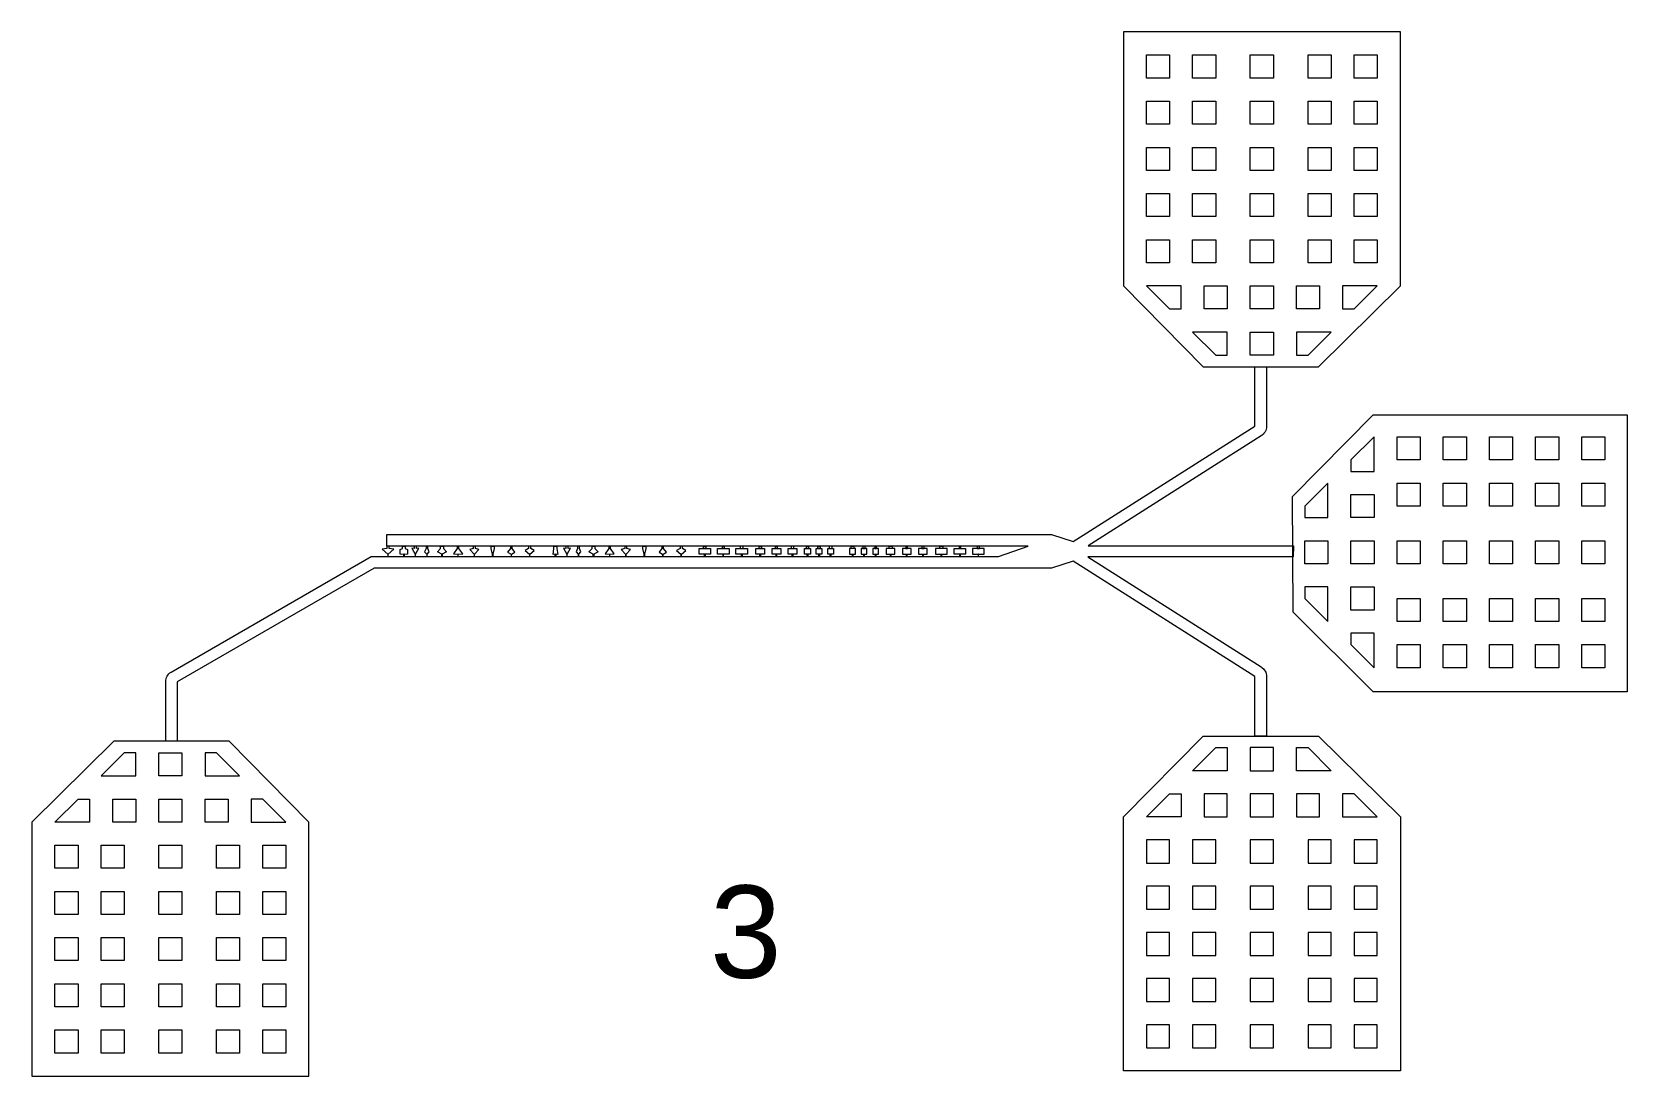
# Model space of a CAD drawing. Extents: x 1000 to 49000, y 2919 to 77300.
# Drawn here: x 35032 to 48852, y 15989 to 25034 of the extents above; entities that cross this region are included whole.
import ezdxf

# ---------------------------------------------------------------- set-up
doc = ezdxf.new("R2010")
doc.units = 13
doc.layers.add('Inner', color=4, linetype='Continuous', lineweight=0, true_color=0x00ffff)
doc.layers.add('Outer', color=1, linetype='Continuous', lineweight=0, true_color=0xff0000)
doc.styles.add('textstyle69', font='')
doc.styles.get('textstyle69').set_extended_font_data('Arial')

msp = doc.modelspace()

# ---------------------------------------------------------------- linework, layer by layer
at = {"layer": 'Inner'}
for p, q in [((46888.03, 22834.14), (46888.03, 22834.14)), ((46888.03, 22834.14), (46888.03, 22834.14)), ((46660.02, 19326.49), (46660.02, 19326.49)), ((46088.03, 18934.49), (46088.03, 18934.49)), ((35831.92, 18889.39), (35831.92, 18889.39)), ((46888.03, 18234.49), (46888.03, 18234.49))]:
    msp.add_line(p, q, dxfattribs=at)
for points in [[(46888.03, 25034.14), (44488.03, 25034.14), (44488.03, 22834.14), (45178.03, 22134.14), (46178.03, 22134.14), (46888.03, 22834.14), (46888.03, 25034.14)], [(45959.26, 20008.5), (45952.26, 21008.5), (46652.26, 21718.5), (46652.26, 21718.5), (48852.26, 21718.5), (48852.26, 19318.5), (46652.26, 19318.5), (45959.26, 20008.5)], [(38114.93, 20509.32), (38114.93, 20489.32), (38117.93, 20489.32), (38117.93, 20509.32), (38166.78, 20554.32), (38126.43, 20559.32), (38126.43, 20579.32), (38106.43, 20579.32), (38106.43, 20559.32), (38066.08, 20554.32), (38114.93, 20509.32)], [(38256.13, 20509.32), (38256.13, 20489.32), (38253.13, 20489.32), (38253.13, 20509.32), (38235.01, 20506.52), (38222.54, 20510.6), (38222.54, 20550.6), (38242.13, 20559.32), (38242.13, 20579.32), (38267.13, 20579.32), (38267.13, 20559.32), (38286.72, 20550.6), (38286.72, 20510.6), (38274.24, 20506.52), (38256.13, 20509.32)], [(38344.63, 20559.32), (38324.63, 20561.88), (38353.14, 20509.32), (38353.14, 20489.32), (38356.14, 20489.32), (38356.14, 20509.32), (38384.63, 20561.88), (38364.63, 20559.32), (38364.63, 20579.32), (38344.63, 20579.32), (38344.63, 20559.32)], [(38447.13, 20559.32), (38434.63, 20531.88), (38453.1, 20509.32), (38453.1, 20489.32), (38456.1, 20489.32), (38456.1, 20509.32), (38474.63, 20531.88), (38462.13, 20559.32), (38462.13, 20579.22), (38462.13, 20579.32), (38447.13, 20579.32), (38447.13, 20559.32)], [(38597.13, 20559.32), (38624.63, 20531.88), (38586.13, 20509.32), (38586.13, 20489.32), (38583.13, 20489.32), (38583.13, 20509.32), (38544.63, 20531.88), (38572.13, 20559.32), (38572.13, 20579.32), (38597.13, 20579.32), (38597.13, 20559.32)], [(38732.13, 20579.22), (38732.13, 20579.32), (38717.13, 20579.32), (38717.13, 20559.32), (38684.63, 20511.88), (38723.02, 20509.32), (38723.02, 20489.32), (38726.02, 20489.32), (38726.02, 20509.32), (38764.63, 20511.88), (38732.13, 20559.32), (38732.13, 20579.22)], [(38874.63, 20579.32), (38854.63, 20579.32), (38854.63, 20559.32), (38824.63, 20551.88), (38863.11, 20509.32), (38863.11, 20489.32), (38866.11, 20489.32), (38866.11, 20509.32), (38904.63, 20551.88), (38874.63, 20559.32), (38874.63, 20579.32)], [(39037.13, 20559.32), (39026.09, 20509.32), (39026.09, 20489.32), (39023.09, 20489.32), (39023.09, 20509.32), (39012.13, 20559.32), (39012.13, 20579.32), (39037.13, 20579.32), (39037.13, 20559.32)], [(39177.13, 20559.32), (39152.13, 20526.75), (39183.12, 20509.32), (39183.12, 20489.32), (39186.12, 20489.32), (39186.12, 20509.32), (39217.13, 20526.75), (39192.13, 20559.32), (39192.13, 20579.22), (39192.13, 20579.32), (39177.13, 20579.32), (39177.13, 20559.32)], [(39354.63, 20579.32), (39334.63, 20579.32), (39334.63, 20559.32), (39304.63, 20541.88), (39343.13, 20509.32), (39343.13, 20489.32), (39346.13, 20489.32), (39346.13, 20509.32), (39384.63, 20541.88), (39354.63, 20559.32), (39354.63, 20579.32)], [(39555.17, 20579.32), (39580.17, 20579.32), (39580.17, 20559.32), (39587.28, 20506.52), (39570.17, 20509.32), (39570.17, 20489.32), (39565.17, 20489.32), (39565.17, 20509.32), (39548.06, 20506.52), (39555.17, 20559.32), (39555.17, 20579.32)], [(39637.67, 20561.88), (39665.17, 20509.32), (39665.17, 20489.32), (39670.17, 20489.32), (39670.17, 20509.32), (39697.67, 20561.88), (39677.67, 20559.32), (39677.67, 20579.32), (39657.67, 20579.32), (39657.67, 20559.32), (39637.67, 20561.88)], [(39775.17, 20579.22), (39775.17, 20579.32), (39760.17, 20579.32), (39760.17, 20559.32), (39747.67, 20531.88), (39765.17, 20509.32), (39765.17, 20489.32), (39770.17, 20489.32), (39770.17, 20509.32), (39787.67, 20531.88), (39775.17, 20559.32), (39775.17, 20579.22)], [(39885.17, 20579.32), (39910.17, 20579.32), (39910.17, 20559.32), (39937.67, 20531.88), (39900.17, 20509.32), (39900.17, 20489.32), (39895.17, 20489.32), (39895.17, 20509.32), (39857.67, 20531.88), (39885.17, 20559.32), (39885.17, 20579.32)], [(40030.17, 20559.32), (39997.67, 20511.88), (40035.17, 20509.32), (40035.17, 20489.32), (40040.17, 20489.32), (40040.17, 20509.32), (40077.67, 20511.88), (40045.17, 20559.32), (40045.17, 20579.22), (40045.17, 20579.32), (40030.17, 20579.32), (40030.17, 20559.32)], [(40187.67, 20579.32), (40167.67, 20579.32), (40167.67, 20559.32), (40137.67, 20551.88), (40175.17, 20509.32), (40175.17, 20489.32), (40180.17, 20489.32), (40180.17, 20509.32), (40217.67, 20551.88), (40187.67, 20559.32), (40187.67, 20579.32)], [(40325.17, 20579.32), (40350.17, 20579.32), (40350.17, 20559.32), (40340.17, 20509.32), (40340.17, 20489.32), (40335.17, 20489.32), (40335.17, 20509.32), (40325.17, 20559.32), (40325.17, 20579.32)], [(40490.17, 20579.32), (40490.17, 20559.32), (40465.17, 20526.75), (40495.17, 20509.32), (40495.17, 20489.32), (40500.17, 20489.32), (40500.17, 20509.32), (40530.17, 20526.75), (40505.17, 20559.32), (40505.17, 20579.22), (40505.17, 20579.32), (40490.17, 20579.32)], [(40667.67, 20579.32), (40647.67, 20579.32), (40647.67, 20559.32), (40617.67, 20541.88), (40655.17, 20509.32), (40655.17, 20489.32), (40660.17, 20489.32), (40660.17, 20509.32), (40697.67, 20541.88), (40667.67, 20559.32), (40667.67, 20579.32)], [(40911.63, 20559.32), (40911.63, 20509.32), (40811.63, 20509.32), (40811.63, 20559.32), (40911.63, 20559.32)], [(40851.63, 20579.32), (40871.63, 20579.32), (40871.63, 20559.32), (40851.63, 20559.32), (40851.63, 20579.32)], [(40864.13, 20489.32), (40859.13, 20489.32), (40859.13, 20509.32), (40864.13, 20509.32), (40864.13, 20489.32)], [(41071.63, 20559.32), (41071.63, 20509.32), (40971.63, 20509.32), (40971.63, 20559.32), (41071.63, 20559.32)], [(41014.13, 20579.22), (41014.13, 20579.32), (41029.13, 20579.32), (41029.13, 20559.32), (41014.13, 20559.32), (41014.13, 20579.22)], [(41019.13, 20489.32), (41024.13, 20489.32), (41024.13, 20509.32), (41019.13, 20509.32), (41019.13, 20489.32)], [(41231.63, 20509.32), (41131.63, 20509.32), (41131.63, 20559.32), (41231.63, 20559.32), (41231.63, 20509.32)], [(41194.13, 20579.32), (41169.13, 20579.32), (41169.13, 20559.32), (41194.13, 20559.32), (41194.13, 20579.32)], [(41184.13, 20489.32), (41179.13, 20489.32), (41179.13, 20509.32), (41184.13, 20509.32), (41184.13, 20489.32)], [(41379.13, 20509.32), (41304.13, 20509.32), (41304.13, 20559.32), (41379.13, 20559.32), (41379.13, 20509.32)], [(41351.63, 20559.32), (41331.63, 20559.32), (41331.63, 20579.32), (41351.63, 20579.32), (41351.63, 20559.32)], [(41344.13, 20489.32), (41339.13, 20489.32), (41339.13, 20509.32), (41344.13, 20509.32), (41344.13, 20489.32)], [(41519.13, 20559.32), (41519.13, 20509.32), (41444.13, 20509.32), (41444.13, 20559.32), (41519.13, 20559.32)], [(41474.13, 20579.22), (41474.13, 20579.32), (41489.13, 20579.32), (41489.13, 20559.32), (41474.13, 20559.32), (41474.13, 20579.22)], [(41484.13, 20489.32), (41479.13, 20489.32), (41479.13, 20509.32), (41484.13, 20509.32), (41484.13, 20489.32)], [(41659.13, 20559.32), (41659.13, 20509.32), (41584.13, 20509.32), (41584.13, 20559.32), (41659.13, 20559.32)], [(41634.13, 20579.32), (41609.13, 20579.32), (41609.13, 20559.32), (41634.13, 20559.32), (41634.13, 20579.32)], [(41624.13, 20489.32), (41619.13, 20489.32), (41619.13, 20509.32), (41624.13, 20509.32), (41624.13, 20489.32)], [(41776.63, 20559.32), (41776.63, 20509.32), (41726.63, 20509.32), (41726.63, 20559.32), (41776.63, 20559.32)], [(41759.13, 20559.32), (41744.13, 20559.32), (41744.13, 20579.22), (41744.13, 20579.32), (41759.13, 20579.32), (41759.13, 20559.32)], [(41754.13, 20489.32), (41749.13, 20489.32), (41749.13, 20509.32), (41754.13, 20509.32), (41754.13, 20489.32)], [(41876.63, 20559.32), (41876.63, 20509.32), (41826.63, 20509.32), (41826.63, 20559.32), (41876.63, 20559.32)], [(41861.63, 20559.32), (41841.63, 20559.32), (41841.63, 20579.32), (41861.63, 20579.32), (41861.63, 20559.32)], [(41854.13, 20489.32), (41849.13, 20489.32), (41849.13, 20509.32), (41854.13, 20509.32), (41854.13, 20489.32)], [(41976.63, 20509.32), (41926.63, 20509.32), (41926.63, 20559.32), (41976.63, 20559.32), (41976.63, 20509.32)], [(41964.13, 20579.32), (41939.13, 20579.32), (41939.13, 20559.32), (41964.13, 20559.32), (41964.13, 20579.32)], [(41954.13, 20489.32), (41949.13, 20489.32), (41949.13, 20509.32), (41954.13, 20509.32), (41954.13, 20489.32)], [(42116.63, 20559.32), (42116.63, 20509.32), (42166.63, 20509.32), (42166.63, 20559.32), (42116.63, 20559.32)], [(42154.13, 20559.32), (42129.13, 20559.32), (42129.13, 20579.32), (42154.13, 20579.32), (42154.13, 20559.32)], [(42143.31, 20489.32), (42140.31, 20489.32), (42140.31, 20509.32), (42143.31, 20509.32), (42143.31, 20489.32)], [(42266.63, 20559.32), (42216.63, 20559.32), (42216.63, 20509.32), (42266.63, 20509.32), (42266.63, 20559.32)], [(42251.63, 20579.32), (42231.63, 20579.32), (42231.63, 20559.32), (42251.63, 20559.32), (42251.63, 20579.32)], [(42243.28, 20489.32), (42240.28, 20489.32), (42240.28, 20509.32), (42243.28, 20509.32), (42243.28, 20489.32)], [(42316.63, 20559.32), (42316.63, 20509.32), (42366.63, 20509.32), (42366.63, 20559.32), (42316.63, 20559.32)], [(42334.13, 20559.32), (42349.13, 20559.32), (42349.13, 20579.22), (42349.13, 20579.32), (42334.13, 20579.32), (42334.13, 20559.32)], [(42343.18, 20489.32), (42340.18, 20489.32), (42340.18, 20509.32), (42343.18, 20509.32), (42343.18, 20489.32)], [(42434.13, 20559.32), (42434.13, 20509.32), (42509.13, 20509.32), (42509.13, 20559.32), (42434.13, 20559.32)], [(42484.13, 20559.32), (42459.13, 20559.32), (42459.13, 20579.32), (42484.13, 20579.32), (42484.13, 20559.32)], [(42473.09, 20489.32), (42470.09, 20489.32), (42470.09, 20509.32), (42473.09, 20509.32), (42473.09, 20489.32)], [(42574.13, 20559.32), (42574.13, 20509.32), (42649.13, 20509.32), (42649.13, 20559.32), (42574.13, 20559.32)], [(42619.13, 20579.22), (42619.13, 20579.32), (42604.13, 20579.32), (42604.13, 20559.32), (42619.13, 20559.32), (42619.13, 20579.22)], [(42612.88, 20489.32), (42609.88, 20489.32), (42609.88, 20509.32), (42612.88, 20509.32), (42612.88, 20489.32)], [(42714.13, 20559.32), (42714.13, 20509.32), (42789.13, 20509.32), (42789.13, 20559.32), (42714.13, 20559.32)], [(42761.63, 20579.32), (42741.63, 20579.32), (42741.63, 20559.32), (42761.63, 20559.32), (42761.63, 20579.32)], [(42752.74, 20489.32), (42749.74, 20489.32), (42749.74, 20509.32), (42752.74, 20509.32), (42752.74, 20489.32)], [(42861.63, 20559.32), (42861.63, 20509.32), (42961.63, 20509.32), (42961.63, 20559.32), (42861.63, 20559.32)], [(42924.13, 20559.32), (42899.13, 20559.32), (42899.13, 20579.32), (42924.13, 20579.32), (42924.13, 20559.32)], [(42913.01, 20489.32), (42910.01, 20489.32), (42910.01, 20509.32), (42913.01, 20509.32), (42913.01, 20489.32)], [(43121.49, 20509.32), (43021.49, 20509.32), (43021.49, 20559.32), (43121.49, 20559.32), (43121.49, 20509.32)], [(43079.13, 20579.22), (43079.13, 20579.32), (43064.13, 20579.32), (43064.13, 20559.32), (43079.13, 20559.32), (43079.13, 20579.22)], [(43072.99, 20489.32), (43069.99, 20489.32), (43069.99, 20509.32), (43072.99, 20509.32), (43072.99, 20489.32)], [(43181.63, 20559.32), (43181.63, 20509.32), (43281.63, 20509.32), (43281.63, 20559.32), (43181.63, 20559.32)], [(43221.63, 20559.32), (43241.63, 20559.32), (43241.63, 20579.32), (43221.63, 20579.32), (43221.63, 20559.32)], [(43230.22, 20489.32), (43233.22, 20489.32), (43233.22, 20509.32), (43230.22, 20509.32), (43230.22, 20489.32)], [(45178.03, 18934.49), (46178.03, 18934.49), (46888.03, 18234.49), (46888.03, 18234.49), (46888.03, 16034.49), (44488.03, 16034.49), (44488.03, 18234.49), (45178.03, 18934.49)], [(36741.92, 18889.39), (35741.92, 18889.39), (35031.92, 18189.39), (35031.92, 18189.39), (35031.92, 18189.39), (35031.92, 15989.39), (37431.92, 15989.39), (37431.92, 18189.39), (36741.92, 18889.39)]]:
    msp.add_lwpolyline(points, dxfattribs=at)
msp.add_lwpolyline([(44182.47, 20583.09), (45961.97, 20583.09), (45960.38, 20486.58), (44180.88, 20486.58), (45681.65, 19534.32, -0.25677565), (45728.07, 19449.88), (45728.07, 18934.49), (45628.07, 18934.49), (45628.07, 19449.88), (44052.07, 20449.88), (43866.28, 20389.32), (42086.78, 20389.32), (40816.78, 20389.32), (39546.78, 20389.32), (37998.39, 20389.32), (36291.82, 19404.02), (36291.88, 18889.39), (36191.88, 18889.39), (36191.88, 19404.78, -0.25677565), (36238.3, 19489.22), (37970.43, 20489.32), (39546.78, 20489.32), (40816.78, 20489.32), (42086.78, 20489.32), (42378.25, 20489.32), (43406.48, 20489.32), (43663.36, 20579.32), (43499.08, 20579.32), (42086.78, 20579.32), (40816.78, 20579.32), (39546.78, 20579.32), (38106.43, 20579.32), (38106.43, 20679.32), (39546.78, 20679.32), (40816.78, 20679.32), (42086.78, 20679.32), (43499.08, 20679.32), (43663.36, 20679.32), (43866.28, 20679.32), (44052.07, 20618.75), (45628.07, 21618.75), (45628.07, 22134.14), (45728.07, 22134.14), (45728.07, 21618.75, -0.25677565), (45681.65, 21534.32), (44182.52, 20583.09)], format="xyb", dxfattribs=at)
at = {"layer": 'Outer'}
for points in [[(44888.03, 24634.14), (44688.03, 24634.14), (44688.03, 24834.14), (44888.03, 24834.14), (44888.03, 24634.14)], [(45288.03, 24834.14), (45288.03, 24634.14), (45088.03, 24634.14), (45088.03, 24834.14), (45288.03, 24834.14)], [(45788.03, 24834.14), (45788.03, 24634.14), (45588.03, 24634.14), (45588.03, 24834.14), (45788.03, 24834.14)], [(46088.03, 24834.14), (46288.03, 24834.14), (46288.03, 24634.14), (46088.03, 24634.14), (46088.03, 24834.14)], [(46688.03, 24834.14), (46688.03, 24634.14), (46488.03, 24634.14), (46488.03, 24834.14), (46688.03, 24834.14)], [(44888.03, 24434.14), (44888.03, 24234.14), (44688.03, 24234.14), (44688.03, 24434.14), (44888.03, 24434.14)], [(45288.03, 24434.14), (45288.03, 24234.14), (45088.03, 24234.14), (45088.03, 24434.14), (45288.03, 24434.14)], [(45788.03, 24434.14), (45788.03, 24234.14), (45588.03, 24234.14), (45588.03, 24434.14), (45788.03, 24434.14)], [(46288.03, 24434.14), (46288.03, 24234.14), (46088.03, 24234.14), (46088.03, 24434.14), (46288.03, 24434.14)], [(46688.03, 24434.14), (46688.03, 24234.14), (46488.03, 24234.14), (46488.03, 24434.14), (46688.03, 24434.14)], [(44888.03, 24034.14), (44888.03, 23834.14), (44688.03, 23834.14), (44688.03, 24034.14), (44888.03, 24034.14)], [(45288.03, 24034.14), (45288.03, 23834.14), (45088.03, 23834.14), (45088.03, 24034.14), (45288.03, 24034.14)], [(45588.03, 24034.14), (45788.03, 24034.14), (45788.03, 23834.14), (45588.03, 23834.14), (45588.03, 24034.14)], [(46288.03, 24034.14), (46288.03, 23834.14), (46088.03, 23834.14), (46088.03, 24034.14), (46288.03, 24034.14)], [(46688.03, 24034.14), (46688.03, 23834.14), (46488.03, 23834.14), (46488.03, 24034.14), (46688.03, 24034.14)], [(44888.03, 23634.14), (44888.03, 23434.14), (44688.03, 23434.14), (44688.03, 23634.14), (44888.03, 23634.14)], [(45288.03, 23434.14), (45088.03, 23434.14), (45088.03, 23634.14), (45288.03, 23634.14), (45288.03, 23434.14)], [(45788.03, 23634.14), (45788.03, 23434.14), (45588.03, 23434.14), (45588.03, 23634.14), (45788.03, 23634.14)], [(46288.03, 23634.14), (46288.03, 23434.14), (46088.03, 23434.14), (46088.03, 23634.14), (46288.03, 23634.14)], [(46688.03, 23634.14), (46688.03, 23434.14), (46488.03, 23434.14), (46488.03, 23634.14), (46688.03, 23634.14)], [(44888.03, 23234.14), (44888.03, 23034.14), (44688.03, 23034.14), (44688.03, 23234.14), (44888.03, 23234.14)], [(45288.03, 23234.14), (45288.03, 23034.14), (45088.03, 23034.14), (45088.03, 23234.14), (45288.03, 23234.14)], [(45588.03, 23234.14), (45788.03, 23234.14), (45788.03, 23034.14), (45588.03, 23034.14), (45588.03, 23234.14)], [(46288.03, 23234.14), (46288.03, 23034.14), (46088.03, 23034.14), (46088.03, 23234.14), (46288.03, 23234.14)], [(46488.03, 23234.14), (46688.03, 23234.14), (46688.03, 23034.14), (46488.03, 23034.14), (46488.03, 23234.14)], [(44888.03, 22834.14), (44688.03, 22834.14), (44888.03, 22634.14), (44988.03, 22634.14), (44988.03, 22834.14), (44888.03, 22834.14)], [(45388.03, 22634.14), (45188.03, 22634.14), (45188.03, 22834.14), (45388.03, 22834.14), (45388.03, 22634.14)], [(45788.03, 22634.14), (45588.03, 22634.14), (45588.03, 22834.14), (45788.03, 22834.14), (45788.03, 22634.14)], [(46188.03, 22834.14), (46188.03, 22634.14), (45988.03, 22634.14), (45988.03, 22834.14), (46188.03, 22834.14)], [(46388.03, 22634.14), (46488.03, 22634.14), (46688.03, 22834.14), (46388.03, 22834.14), (46388.03, 22634.14)], [(45288.03, 22234.14), (45388.03, 22234.14), (45388.03, 22434.14), (45088.03, 22434.14), (45288.03, 22234.14)], [(45588.03, 22434.14), (45788.03, 22434.14), (45788.03, 22234.14), (45588.03, 22234.14), (45588.03, 22434.14)], [(45988.03, 22434.14), (45988.03, 22234.14), (46088.03, 22234.14), (46288.03, 22434.14), (45988.03, 22434.14)], [(46460.02, 21226.49), (46660.02, 21226.49), (46660.02, 21326.49), (46660.02, 21526.49), (46460.02, 21326.49), (46460.02, 21226.49)], [(47060.02, 21526.49), (47060.02, 21326.49), (46860.02, 21326.49), (46860.02, 21526.49), (47060.02, 21526.49)], [(47260.02, 21526.49), (47460.02, 21526.49), (47460.02, 21326.49), (47260.02, 21326.49), (47260.02, 21526.49)], [(47860.02, 21526.49), (47860.02, 21326.49), (47660.02, 21326.49), (47660.02, 21526.49), (47860.02, 21526.49)], [(48060.02, 21326.49), (48060.02, 21526.49), (48260.02, 21526.49), (48260.02, 21326.49), (48060.02, 21326.49)], [(48460.02, 21326.49), (48460.02, 21526.49), (48660.02, 21526.49), (48660.02, 21326.49), (48460.02, 21326.49)], [(46260.02, 20826.49), (46260.02, 21126.49), (46060.02, 20926.49), (46060.02, 20826.49), (46260.02, 20826.49)], [(46460.02, 21026.49), (46660.02, 21026.49), (46660.02, 20826.49), (46460.02, 20826.49), (46460.02, 21026.49)], [(47060.02, 21126.49), (47060.02, 20926.49), (46860.02, 20926.49), (46860.02, 21126.49), (47060.02, 21126.49)], [(47260.02, 20926.49), (47260.02, 21126.49), (47460.02, 21126.49), (47460.02, 20926.49), (47260.02, 20926.49)], [(47860.02, 21126.49), (47860.02, 20926.49), (47660.02, 20926.49), (47660.02, 21126.49), (47860.02, 21126.49)], [(48060.02, 20926.49), (48060.02, 21126.49), (48260.02, 21126.49), (48260.02, 20926.49), (48060.02, 20926.49)], [(48460.02, 20926.49), (48460.02, 21126.49), (48660.02, 21126.49), (48660.02, 20926.49), (48460.02, 20926.49)], [(46260.02, 20626.49), (46260.02, 20426.49), (46060.02, 20426.49), (46060.02, 20626.49), (46260.02, 20626.49)], [(46460.02, 20626.49), (46660.02, 20626.49), (46660.02, 20426.49), (46460.02, 20426.49), (46460.02, 20626.49)], [(47060.02, 20626.49), (47060.02, 20426.49), (46860.02, 20426.49), (46860.02, 20626.49), (47060.02, 20626.49)], [(47260.02, 20626.49), (47460.02, 20626.49), (47460.02, 20426.49), (47260.02, 20426.49), (47260.02, 20626.49)], [(47860.02, 20626.49), (47860.02, 20426.49), (47660.02, 20426.49), (47660.02, 20626.49), (47860.02, 20626.49)], [(48060.02, 20426.49), (48060.02, 20626.49), (48260.02, 20626.49), (48260.02, 20426.49), (48060.02, 20426.49)], [(48660.02, 20626.49), (48660.02, 20426.49), (48460.02, 20426.49), (48460.02, 20626.49), (48660.02, 20626.49)], [(46060.02, 20226.49), (46060.02, 20126.49), (46260.02, 19926.49), (46260.02, 20226.49), (46060.02, 20226.49)], [(46460.02, 20226.49), (46660.02, 20226.49), (46660.02, 20026.49), (46460.02, 20026.49), (46460.02, 20226.49)], [(47060.02, 19926.49), (46860.02, 19926.49), (46860.02, 20126.49), (47060.02, 20126.49), (47060.02, 19926.49)], [(47260.02, 20126.49), (47460.02, 20126.49), (47460.02, 19926.49), (47260.02, 19926.49), (47260.02, 20126.49)], [(47860.02, 20126.49), (47860.02, 19926.49), (47660.02, 19926.49), (47660.02, 20126.49), (47860.02, 20126.49)], [(48060.02, 19926.49), (48060.02, 20126.49), (48260.02, 20126.49), (48260.02, 19926.49), (48060.02, 19926.49)], [(48660.02, 20126.49), (48660.02, 19926.49), (48460.02, 19926.49), (48460.02, 20126.49), (48660.02, 20126.49)], [(46460.02, 19826.49), (46460.02, 19726.49), (46660.02, 19526.49), (46660.02, 19826.49), (46460.02, 19826.49)], [(47060.02, 19526.49), (46860.02, 19526.49), (46860.02, 19726.49), (47060.02, 19726.49), (47060.02, 19526.49)], [(47260.02, 19526.49), (47260.02, 19726.49), (47460.02, 19726.49), (47460.02, 19526.49), (47260.02, 19526.49)], [(47860.02, 19726.49), (47860.02, 19526.49), (47660.02, 19526.49), (47660.02, 19726.49), (47860.02, 19726.49)], [(48260.02, 19726.49), (48260.02, 19526.49), (48060.02, 19526.49), (48060.02, 19726.49), (48260.02, 19726.49)], [(48660.02, 19726.49), (48660.02, 19526.49), (48460.02, 19526.49), (48460.02, 19726.49), (48660.02, 19726.49)], [(45388.03, 18834.49), (45388.03, 18634.49), (45088.03, 18634.49), (45288.03, 18834.49), (45388.03, 18834.49)], [(45588.03, 18834.49), (45588.03, 18634.49), (45788.03, 18634.49), (45788.03, 18834.49), (45588.03, 18834.49)], [(46088.03, 18834.49), (46288.03, 18634.49), (45988.03, 18634.49), (45988.03, 18834.49), (46088.03, 18834.49)], [(35931.92, 18589.39), (35931.92, 18789.39), (35831.92, 18789.39), (35631.92, 18589.39), (35931.92, 18589.39)], [(36331.92, 18589.39), (36131.92, 18589.39), (36131.92, 18789.39), (36331.92, 18789.39), (36331.92, 18589.39)], [(36531.92, 18589.39), (36831.92, 18589.39), (36631.92, 18789.39), (36531.92, 18789.39), (36531.92, 18589.39)], [(35431.92, 18389.39), (35531.92, 18389.39), (35531.92, 18189.39), (35231.92, 18189.39), (35431.92, 18389.39)], [(35731.92, 18389.39), (35931.92, 18389.39), (35931.92, 18189.39), (35731.92, 18189.39), (35731.92, 18389.39)], [(36131.92, 18389.39), (36331.92, 18389.39), (36331.92, 18189.39), (36131.92, 18189.39), (36131.92, 18389.39)], [(36531.92, 18389.39), (36731.92, 18389.39), (36731.92, 18189.39), (36531.92, 18189.39), (36531.92, 18389.39)], [(36931.92, 18389.39), (36931.92, 18189.39), (37031.92, 18189.39), (37231.92, 18189.39), (37031.92, 18389.39), (36931.92, 18389.39)], [(44988.03, 18434.49), (44988.03, 18234.49), (44888.03, 18234.49), (44688.03, 18234.49), (44888.03, 18434.49), (44988.03, 18434.49)], [(45188.03, 18434.49), (45188.03, 18234.49), (45388.03, 18234.49), (45388.03, 18434.49), (45188.03, 18434.49)], [(45588.03, 18434.49), (45588.03, 18234.49), (45788.03, 18234.49), (45788.03, 18434.49), (45588.03, 18434.49)], [(45988.03, 18434.49), (45988.03, 18234.49), (46188.03, 18234.49), (46188.03, 18434.49), (45988.03, 18434.49)], [(46488.03, 18434.49), (46388.03, 18434.49), (46388.03, 18234.49), (46688.03, 18234.49), (46488.03, 18434.49)], [(35431.92, 17789.39), (35231.92, 17789.39), (35231.92, 17989.39), (35431.92, 17989.39), (35431.92, 17789.39)], [(35831.92, 17989.39), (35831.92, 17789.39), (35631.92, 17789.39), (35631.92, 17989.39), (35831.92, 17989.39)], [(36331.92, 17789.39), (36131.92, 17789.39), (36131.92, 17989.39), (36331.92, 17989.39), (36331.92, 17789.39)], [(36831.92, 17989.39), (36831.92, 17789.39), (36631.92, 17789.39), (36631.92, 17989.39), (36831.92, 17989.39)], [(37031.92, 17989.39), (37231.92, 17989.39), (37231.92, 17789.39), (37031.92, 17789.39), (37031.92, 17989.39)], [(44688.03, 18034.49), (44688.03, 17834.49), (44888.03, 17834.49), (44888.03, 18034.49), (44688.03, 18034.49)], [(45088.03, 18034.49), (45088.03, 17834.49), (45288.03, 17834.49), (45288.03, 18034.49), (45088.03, 18034.49)], [(45588.03, 17834.49), (45788.03, 17834.49), (45788.03, 18034.49), (45588.03, 18034.49), (45588.03, 17834.49)], [(46088.03, 18034.49), (46088.03, 17834.49), (46288.03, 17834.49), (46288.03, 18034.49), (46088.03, 18034.49)], [(46488.03, 18034.49), (46488.03, 17834.49), (46688.03, 17834.49), (46688.03, 18034.49), (46488.03, 18034.49)], [(35431.92, 17589.39), (35431.92, 17389.39), (35231.92, 17389.39), (35231.92, 17589.39), (35431.92, 17589.39)], [(35631.92, 17589.39), (35831.92, 17589.39), (35831.92, 17389.39), (35631.92, 17389.39), (35631.92, 17589.39)], [(36131.92, 17589.39), (36331.92, 17589.39), (36331.92, 17389.39), (36131.92, 17389.39), (36131.92, 17589.39)], [(36831.92, 17589.39), (36831.92, 17389.39), (36631.92, 17389.39), (36631.92, 17589.39), (36831.92, 17589.39)], [(37031.92, 17589.39), (37231.92, 17589.39), (37231.92, 17389.39), (37031.92, 17389.39), (37031.92, 17589.39)], [(44688.03, 17634.49), (44688.03, 17434.49), (44888.03, 17434.49), (44888.03, 17634.49), (44688.03, 17634.49)], [(45288.03, 17634.49), (45088.03, 17634.49), (45088.03, 17434.49), (45288.03, 17434.49), (45288.03, 17634.49)], [(45588.03, 17634.49), (45588.03, 17434.49), (45788.03, 17434.49), (45788.03, 17634.49), (45588.03, 17634.49)], [(46288.03, 17634.49), (46088.03, 17634.49), (46088.03, 17434.49), (46288.03, 17434.49), (46288.03, 17634.49)], [(46488.03, 17634.49), (46488.03, 17434.49), (46688.03, 17434.49), (46688.03, 17634.49), (46488.03, 17634.49)], [(35431.92, 17189.39), (35431.92, 16989.39), (35231.92, 16989.39), (35231.92, 17189.39), (35431.92, 17189.39)], [(35831.92, 17189.39), (35831.92, 16989.39), (35631.92, 16989.39), (35631.92, 17189.39), (35831.92, 17189.39)], [(36331.92, 17189.39), (36331.92, 16989.39), (36131.92, 16989.39), (36131.92, 17189.39), (36331.92, 17189.39)], [(36831.92, 17189.39), (36831.92, 16989.39), (36631.92, 16989.39), (36631.92, 17189.39), (36831.92, 17189.39)], [(37231.92, 17189.39), (37231.92, 16989.39), (37031.92, 16989.39), (37031.92, 17189.39), (37231.92, 17189.39)], [(44688.03, 17234.49), (44688.03, 17034.49), (44888.03, 17034.49), (44888.03, 17234.49), (44688.03, 17234.49)], [(45088.03, 17234.49), (45088.03, 17034.49), (45288.03, 17034.49), (45288.03, 17234.49), (45088.03, 17234.49)], [(45588.03, 17234.49), (45588.03, 17034.49), (45788.03, 17034.49), (45788.03, 17234.49), (45588.03, 17234.49)], [(46088.03, 17034.49), (46288.03, 17034.49), (46288.03, 17234.49), (46088.03, 17234.49), (46088.03, 17034.49)], [(46488.03, 17234.49), (46488.03, 17034.49), (46688.03, 17034.49), (46688.03, 17234.49), (46488.03, 17234.49)], [(35431.92, 16789.39), (35431.92, 16589.39), (35231.92, 16589.39), (35231.92, 16789.39), (35431.92, 16789.39)], [(35831.92, 16789.39), (35831.92, 16589.39), (35631.92, 16589.39), (35631.92, 16789.39), (35831.92, 16789.39)], [(36131.92, 16789.39), (36331.92, 16789.39), (36331.92, 16589.39), (36131.92, 16589.39), (36131.92, 16789.39)], [(36631.92, 16789.39), (36831.92, 16789.39), (36831.92, 16589.39), (36631.92, 16589.39), (36631.92, 16789.39)], [(37031.92, 16789.39), (37231.92, 16789.39), (37231.92, 16589.39), (37031.92, 16589.39), (37031.92, 16789.39)], [(44688.03, 16834.49), (44688.03, 16634.49), (44888.03, 16634.49), (44888.03, 16834.49), (44688.03, 16834.49)], [(45088.03, 16834.49), (45088.03, 16634.49), (45288.03, 16634.49), (45288.03, 16834.49), (45088.03, 16834.49)], [(45788.03, 16834.49), (45588.03, 16834.49), (45588.03, 16634.49), (45788.03, 16634.49), (45788.03, 16834.49)], [(46288.03, 16834.49), (46088.03, 16834.49), (46088.03, 16634.49), (46288.03, 16634.49), (46288.03, 16834.49)], [(46488.03, 16834.49), (46488.03, 16634.49), (46688.03, 16634.49), (46688.03, 16834.49), (46488.03, 16834.49)], [(35431.92, 16389.39), (35431.92, 16189.39), (35231.92, 16189.39), (35231.92, 16389.39), (35431.92, 16389.39)], [(35831.92, 16389.39), (35831.92, 16189.39), (35631.92, 16189.39), (35631.92, 16389.39), (35831.92, 16389.39)], [(36331.92, 16389.39), (36331.92, 16189.39), (36131.92, 16189.39), (36131.92, 16389.39), (36331.92, 16389.39)], [(36831.92, 16389.39), (36831.92, 16189.39), (36631.92, 16189.39), (36631.92, 16389.39), (36831.92, 16389.39)], [(37231.92, 16389.39), (37231.92, 16189.39), (37031.92, 16189.39), (37031.92, 16389.39), (37231.92, 16389.39)], [(44888.03, 16434.49), (44688.03, 16434.49), (44688.03, 16234.49), (44888.03, 16234.49), (44888.03, 16434.49)], [(45088.03, 16434.49), (45088.03, 16234.49), (45288.03, 16234.49), (45288.03, 16434.49), (45088.03, 16434.49)], [(45588.03, 16434.49), (45588.03, 16234.49), (45788.03, 16234.49), (45788.03, 16434.49), (45588.03, 16434.49)], [(46088.03, 16434.49), (46088.03, 16234.49), (46288.03, 16234.49), (46288.03, 16434.49), (46088.03, 16434.49)], [(46488.03, 16434.49), (46488.03, 16234.49), (46688.03, 16234.49), (46688.03, 16434.49), (46488.03, 16434.49)]]:
    msp.add_lwpolyline(points, dxfattribs=at)

# ---------------------------------------------------------------- texts
at = {"layer": 'Outer', "insert": (40906.3, 17640.34), "char_height": 800, "attachment_point": 1, "style": 'textstyle69'}
msp.add_mtext('3', dxfattribs=at)

doc.saveas('drawing.dxf')
